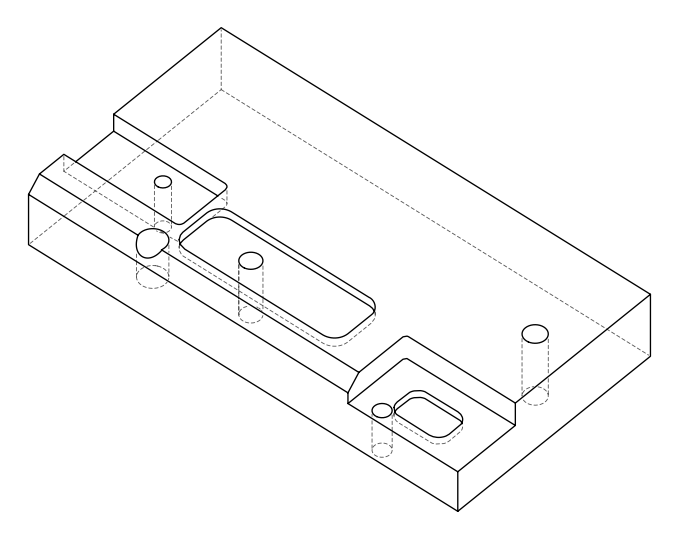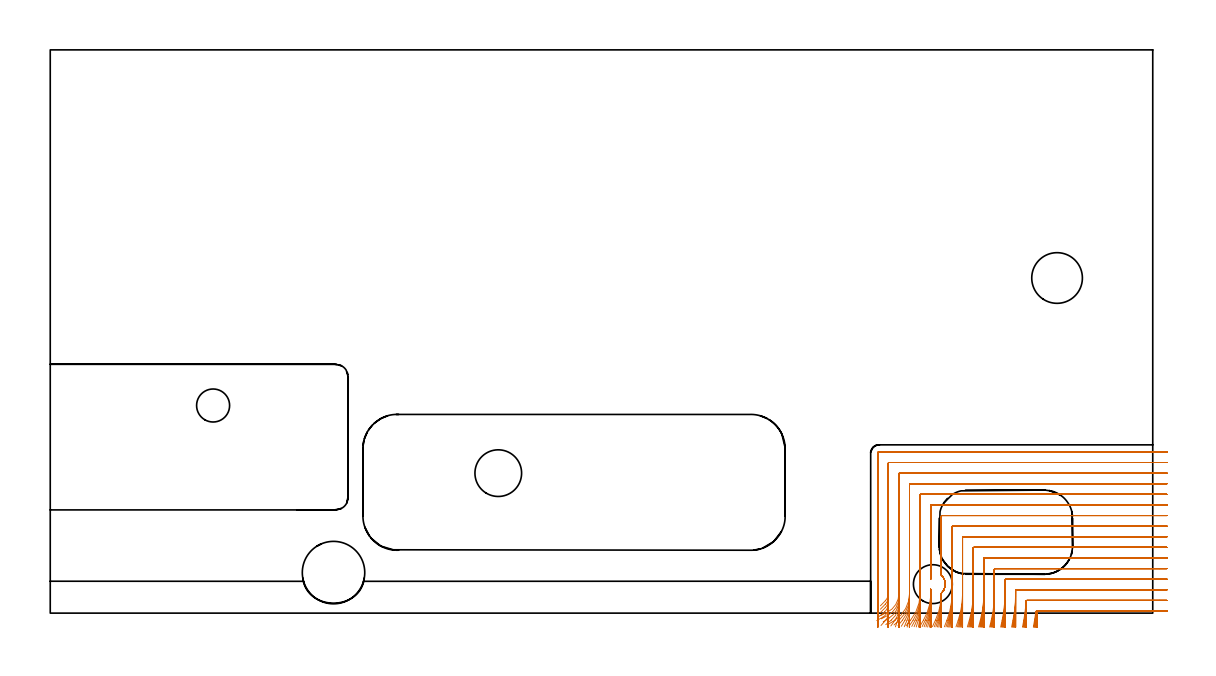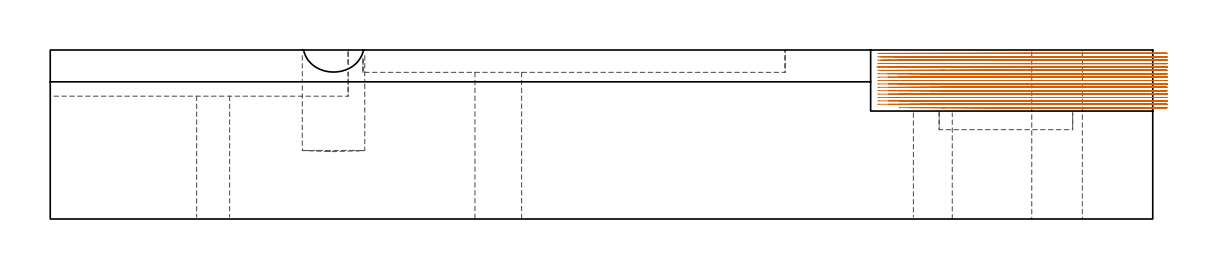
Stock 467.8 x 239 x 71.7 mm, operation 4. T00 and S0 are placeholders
(PLAN: 16 operations, 12 tool changes, 122.2 min)
(1 INDEXABLE_INSERT_DRILL_THROUGH_HOLE_FROM_SOLID | STEP1HOLE_1 | NXT0302_004 | 0.21 min | 15293 mm3)
(2 INDEXABLE_INSERT_DRILL_BLIND_HOLE_FROM_SOLID | STEP1POCKET | NXT0302_024 | 0.18 min | 23570 mm3)
(3 AREA_MILL | FG_CHAMFER_SURFACE | UGT0205_001 | 13.98 min | 31643 mm3)
(4 MILL_CORNER_NOTCH_RECTANGULAR | CORNER_NOTCH_RECTANGULAR | NXT0201_008 | Follow Part, ap 1.5, ae 75% | 82.32 min | 215127 mm3)
(5 MILL_RECTANGULAR_POCKET | POCKET_RECTANGULAR_STRAIGHT | UGT0201_105 | Follow Part, ap 5.5, ae 75% | 2.85 min | 96312 mm3)
(6 MILL_RECTANGULAR_POCKET_1 | POCKET_RECTANGULAR_STRAIGHT_1 | UGT0201_105 | Follow Part, ap 5.5, ae 75% | 0.64 min | 14991 mm3)
(7 MILL_SLOT | SLOT_PARTIAL_RECTANGULAR | NXT0201_013 | Follow Part, ap 2.5, ae 75% | 20.21 min | 152838 mm3)
(8 SPOT_DRILL | STEP1HOLE | NXT0321_9005460120000 | 0.03 min | 30 mm3)
(9 SPOT_DRILL_1 | STEP1HOLE_2 | NXT0321_9005460120000 | 0.05 min | 178 mm3)
(10 SPOT_DRILL_2 | STEP1HOLE_3 | NXT0321_9005460120000 | 0.05 min | 175 mm3)
(11 DRILL_THROUGH_HOLE_INTO_CENTER | STEP1HOLE | NXT0301_042 | 0.23 min | 2033 mm3)
(12 DRILL_TO_ENLARGE_THROUGH_HOLE | STEP1HOLE | NXT0301_104 | 0.24 min | 5965 mm3)
(13 DRILL_THROUGH_HOLE_INTO_CENTER_1 | STEP1HOLE_2 | NXT0301_065 | 0.31 min | 4809 mm3)
(14 DRILL_TO_ENLARGE_THROUGH_HOLE_1 | STEP1HOLE_2 | UGT0301_052 | 0.33 min | 21001 mm3)
(15 DRILL_THROUGH_HOLE_INTO_CENTER_2 | STEP1HOLE_3 | NXT0301_065 | 0.27 min | 4165 mm3)
(16 DRILL_TO_ENLARGE_THROUGH_HOLE_2 | STEP1HOLE_3 | UGT0301_264 | 0.29 min | 14765 mm3)
(TOOL NXT0302_004 | Index. Insert Drill 16.5mm [880-D1650L20-05] | D16.5 PA176 FL83 Z2)
(TOOL NXT0302_024 | Index. Insert Drill 26.5mm [880-D2650L32-03] | D26.5 PA176 FL80 Z2)
(TOOL UGT0205_001 | Chamfer Mill 20 x 3 x 45 deg. | D20 FL50 Z2)
(TOOL NXT0201_008 | ENDMILL 6mm [2P460-0600-NA 1630] | D6 FL26 Z6)
(TOOL UGT0201_105 | End Mill 22 mm | D22 FL25 Z2)
(TOOL NXT0201_013 | ENDMILL 10mm | D10 FL30 Z4)
(TOOL NXT0321_9005460120000 | NC Spot Drill, 142deg, 12mm, Carbide, Uncoated | D12 PA142 FL30 Z2)
(TOOL NXT0301_042 | Carbide Drill 7.1mm [860.1-0710-057A1-MM 2214] | D7.1 PA140 FL85 Z2)
(TOOL NXT0301_104 | Carbide Drill 14mm [860.1-1400-112A1-MM 2214] | D14 PA140 FL123 Z2)
(TOOL NXT0301_065 | Carbide Drill 9.4mm [860.1-0940-075A1-MM 2214] | D9.4 PA140 FL98 Z2)
(TOOL UGT0301_052 | Twist Drill 21.5 mm | D21.5 PA118 FL150 Z2)
(TOOL UGT0301_264 | Twist Drill 19.8 mm | D19.8 PA118 FL140 Z2)
(OP 4 MILL_CORNER_NOTCH_RECTANGULAR, part 1 of 2)
G17 G21 G94 G90
T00 M6
G54
G17 G0 G90 X473.8 Y0.9 S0 M3
G43 Z81.7 H1
Z70.261
G94 G1 X470.8 F250.
X418.447 F500.
G3 X418.154 Y0.639 R0.3
G2 X417.633 Y-3. R67.5
G1 X417.127 Y-5.957 F250.
G0 Z81.7
X473.8 Y5.4
Z70.261
G1 X470.8
X414.31 F500.
G3 X414.015 Y5.12 R0.3
G2 X413.063 Y-3. R63.
G1 X412.521 Y-5.951 F250.
G0 Z81.7
X473.8 Y9.9
Z70.261
G1 X470.8
X409.895 F500.
G3 X409.6 Y9.605 R0.3
G1 Y8.385
G2 X408.482 Y-3. R58.5
G1 X407.898 Y-5.943 F250.
G0 Z81.7
X473.8 Y14.4
Z70.261
G1 X470.8
X405.396 F500.
G3 X405.1 Y14.104 R0.3
G1 Y8.385
G2 X403.886 Y-3. R54.
G1 X403.254 Y-5.933 F250.
G0 Z81.7
X473.8 Y18.9
Z70.261
G1 X470.8
X400.896 F500.
G3 X400.6 Y18.604 R0.3
G1 Y8.385
G2 X399.273 Y-3. R49.5
G1 X398.583 Y-5.92 F250.
G0 Z81.7
X473.8 Y23.4
Z70.261
G1 X470.8
X396.396 F500.
G3 X396.1 Y23.104 R0.3
G1 Y8.385
G2 X394.636 Y-3. R45.
G1 X393.877 Y-5.902 F250.
G0 Z81.7
X473.8 Y27.9
Z70.261
G1 X470.8
X391.896 F500.
G3 X391.6 Y27.604 R0.3
G1 Y8.385
G2 X389.967 Y-3. R40.5
G1 X389.124 Y-5.879 F250.
G0 Z81.7
X473.8 Y32.4
Z70.261
G1 X470.8
X387.396 F500.
G3 X387.1 Y32.104 R0.3
G1 Y8.385
G2 X385.252 Y-3. R36.
G1 X384.304 Y-5.846 F250.
G0 Z81.7
X473.8 Y36.9
Z70.261
G1 X470.8
X382.896 F500.
G3 X382.6 Y36.604 R0.3
G1 Y8.385
G2 X380.471 Y-3. R31.5
G1 X379.386 Y-5.797 F250.
G0 Z81.7
X473.8 Y41.4
Z70.261
G1 X470.8
X378.397 F500.
G3 X378.1 Y41.103 R0.3
G1 Y16.097
G2 X379.483 Y13.936 R5.008
X379.129 Y9.826 R5.313
G1 X378.669 Y9.113
X378.581 Y9.
X378.167 Y8.546
X378.1 Y8.484
Y8.385
G2 X375.582 Y-3. R27.
G1 X374.317 Y-5.72 F250.
G0 Z81.7
X473.8 Y45.9
Z70.261
G1 X470.8
X373.897 F500.
G3 X373.6 Y45.603 R0.3
G1 Y17.459
Y14.459 F250.
G0 Z81.7
X373.732 Y10.135
Z70.261
G1 X373.566 Y7.14
G2 X370.507 Y-3. R22.5 F500.
G1 X368.989 Y-5.588 F250.
G0 Z81.7
X473.8 Y50.4
Z70.261
G1 X470.8
X369.397 F500.
G3 X369.1 Y50.103 R0.3
G1 Y8.385
G2 X365.042 Y-3. R18.
G1 X363.145 Y-5.324 F250.
G0 Z81.7
X473.8 Y54.9
Z70.261
G1 X470.8
X364.897 F500.
G3 X364.6 Y54.603 R0.3
G1 Y8.385
G2 X358.355 Y-3. R13.5
G1 X355.825 Y-4.612 F250.
G0 Z81.7
X473.8 Y59.4
Z70.261
G1 X470.8
X360.397 F500.
G3 X360.1 Y59.103 R0.3
G1 Y8.385
G2 X355.1 Y0.322 R9.
G1 X352.413 Y-1.011 F250.
G0 Z81.7
X473.8 Y63.9
Z70.261
G1 X470.8
X355.897 F500.
G3 X355.6 Y63.603 R0.3
G1 Y8.385
G2 X354.325 Y5.246 R4.5
G1 X352.233 Y3.096 F250.
G0 Z81.7
X473.8 Y68.4
Z70.261
G1 X470.8
X351.6 F500.
G3 X351.1 Y67.9 R0.5
G1 Y8.385
Y5.385 F250.
G0 Z81.7
X473.8 Y0.9
Z68.822
G1 X470.8
X418.597 F500.
G3 X418.304 Y0.633 R0.3
G2 X417.863 Y-3. R67.5
G1 X417.421 Y-5.967 F250.
G0 Z81.7
X473.8 Y5.4
Z68.822
G1 X470.8
X414.368 F500.
G3 X414.073 Y5.114 R0.3
G2 X413.31 Y-3. R63.
G1 X412.837 Y-5.962 F250.
G0 Z81.7
X473.8 Y9.9
Z68.822
G1 X470.8
X409.895 F500.
G3 X409.6 Y9.605 R0.3
G1 Y6.945
G2 X408.749 Y-3. R58.5
G1 X408.239 Y-5.956 F250.
G0 Z81.7
X473.8 Y14.4
Z68.822
G1 X470.8
X405.396 F500.
G3 X405.1 Y14.104 R0.3
G1 Y6.945
G2 X404.176 Y-3. R54.
G1 X403.624 Y-5.949 F250.
G0 Z81.7
X473.8 Y18.9
Z68.822
G1 X470.8
X400.896 F500.
G3 X400.6 Y18.604 R0.3
G1 Y6.945
G2 X399.591 Y-3. R49.5
G1 X398.988 Y-5.939 F250.
G0 Z81.7
X473.8 Y23.4
Z68.822
G1 X470.8
X396.396 F500.
G3 X396.1 Y23.104 R0.3
G1 Y6.945
G2 X394.987 Y-3. R45.
G1 X394.324 Y-5.926 F250.
G0 Z81.7
X473.8 Y27.9
Z68.822
G1 X470.8
X391.896 F500.
G3 X391.6 Y27.604 R0.3
G1 Y6.945
G2 X390.36 Y-3. R40.5
G1 X389.623 Y-5.908 F250.
G0 Z81.7
X473.8 Y32.4
Z68.822
G1 X470.8
X387.396 F500.
G3 X387.1 Y32.104 R0.3
G1 Y6.945
G2 X385.699 Y-3. R36.
G1 X384.87 Y-5.883 F250.
G0 Z81.7
X473.8 Y36.9
Z68.822
G1 X470.8
X382.896 F500.
G3 X382.6 Y36.604 R0.3
G1 Y6.945
G2 X380.989 Y-3. R31.5
G1 X380.042 Y-5.847 F250.
G0 Z81.7
X473.8 Y41.4
Z68.822
G1 X470.8
X378.397 F500.
G3 X378.1 Y41.103 R0.3
G1 Y16.097
G2 X379.483 Y13.936 R5.008
X379.129 Y9.826 R5.313
G1 X378.669 Y9.113
X378.581 Y9.
X378.167 Y8.546
X378.1 Y8.484
Y6.945
G2 X376.202 Y-3. R27.
G1 X375.097 Y-5.789 F250.
G0 Z81.7
X473.8 Y45.9
Z68.822
G1 X470.8
X373.897 F500.
G3 X373.6 Y45.603 R0.3
G1 Y17.459
Y14.459 F250.
G0 Z81.7
Y10.134
Z68.822
G1 Y7.134
Y6.945 F500.
G2 X371.283 Y-3. R22.5
G1 X369.957 Y-5.691 F250.
G0 Z81.7
X473.8 Y50.4
Z68.822
G1 X470.8
X369.397 F500.
G3 X369.1 Y50.103 R0.3
G1 Y6.945
G2 X366.103 Y-3. R18.
G1 X364.446 Y-5.501 F250.
G0 Z81.7
X473.8 Y54.9
Z68.822
G1 X470.8
X364.897 F500.
G3 X364.6 Y54.603 R0.3
G1 Y6.945
G2 X360.23 Y-3. R13.5
G1 X358.02 Y-5.029 F250.
G0 Z81.7
X473.8 Y59.4
Z68.822
G1 X470.8
X360.397 F500.
G3 X360.1 Y59.103 R0.3
G1 Y6.945
G2 X355.281 Y-1.025 R9.
G1 X352.624 Y-2.419 F250.
G0 Z81.7
X473.8 Y63.9
Z68.822
G1 X470.8
X355.897 F500.
G3 X355.6 Y63.603 R0.3
G1 Y6.945
G2 X354.325 Y3.806 R4.5
G1 X352.233 Y1.656 F250.
G0 Z81.7
X473.8 Y68.4
Z68.822
G1 X470.8
X351.6 F500.
G3 X351.1 Y67.9 R0.5
G1 Y6.945
Y3.945 F250.
G0 Z81.7
X473.8 Y0.9
Z67.383
G1 X470.8
X418.717 F500.
G3 X418.424 Y0.627 R0.3
G2 X418.062 Y-3. R67.5
G1 X417.684 Y-5.976 F250.
G0 Z81.7
X473.8 Y5.4
Z67.383
G1 X470.8
X414.394 F500.
G3 X414.099 Y5.107 R0.3
G2 X413.523 Y-3. R63.
G1 X413.118 Y-5.973 F250.
G0 Z81.7
X473.8 Y9.9
Z67.383
G1 X470.8
X409.895 F500.
G3 X409.6 Y9.605 R0.3
G1 Y5.504
G2 X408.979 Y-3. R58.5
G1 X408.543 Y-5.968 F250.
G0 Z81.7
X473.8 Y14.4
Z67.383
G1 X470.8
X405.396 F500.
G3 X405.1 Y14.104 R0.3
G1 Y5.504
G2 X404.426 Y-3. R54.
G1 X403.954 Y-5.963 F250.
G0 Z81.7
X473.8 Y18.9
Z67.383
G1 X470.8
X400.896 F500.
G3 X400.6 Y18.604 R0.3
G1 Y5.504
G2 X399.864 Y-3. R49.5
G1 X399.349 Y-5.955 F250.
G0 Z81.7
X473.8 Y23.4
Z67.383
G1 X470.8
X396.396 F500.
G3 X396.1 Y23.104 R0.3
G1 Y5.504
G2 X395.289 Y-3. R45.
G1 X394.722 Y-5.946 F250.
G0 Z81.7
X473.8 Y27.9
Z67.383
G1 X470.8
X391.896 F500.
G3 X391.6 Y27.604 R0.3
G1 Y5.504
G2 X390.697 Y-3. R40.5
G1 X390.067 Y-5.933 F250.
G0 Z81.7
X473.8 Y32.4
Z67.383
G1 X470.8
X387.396 F500.
G3 X387.1 Y32.104 R0.3
G1 Y5.504
G2 X386.081 Y-3. R36.
G1 X385.373 Y-5.915 F250.
G0 Z81.7
X473.8 Y36.9
Z67.383
G1 X470.8
X382.896 F500.
G3 X382.6 Y36.604 R0.3
G1 Y5.504
G2 X381.43 Y-3. R31.5
G1 X380.621 Y-5.889 F250.
G0 Z81.7
X473.8 Y41.4
Z67.383
G1 X470.8
X378.397 F500.
G3 X378.1 Y41.103 R0.3
G1 Y16.097
G2 X379.483 Y13.936 R5.008
X379.129 Y9.826 R5.313
G1 X378.669 Y9.113
X378.581 Y9.
X378.167 Y8.546
X378.1 Y8.484
Y5.504
G2 X376.726 Y-3. R27.
G1 X375.781 Y-5.847 F250.
G0 Z81.7
X473.8 Y45.9
Z67.383
G1 X470.8
X373.897 F500.
G3 X373.6 Y45.603 R0.3
G1 Y17.459
Y14.459 F250.
G0 Z81.7
Y10.134
Z67.383
G1 Y7.134
Y5.504 F500.
G2 X371.931 Y-3. R22.5
G1 X370.797 Y-5.777 F250.
G0 Z81.7
X473.8 Y50.4
Z67.383
G1 X470.8
X369.397 F500.
G3 X369.1 Y50.103 R0.3
G1 Y5.504
G2 X366.965 Y-3. R18.
G1 X365.547 Y-5.644 F250.
G0 Z81.7
X473.8 Y54.9
Z67.383
G1 X470.8
X364.897 F500.
G3 X364.6 Y54.603 R0.3
G1 Y5.504
G2 X361.585 Y-3. R13.5
G1 X359.695 Y-5.33 F250.
G0 Z81.7
X473.8 Y59.4
Z67.383
G1 X470.8
X360.397 F500.
G3 X360.1 Y59.103 R0.3
G1 Y5.504
G2 X355.933 Y-2.088 R9.
G1 X353.403 Y-3.699 F250.
G0 Z81.7
X473.8 Y63.9
Z67.383
G1 X470.8
X355.897 F500.
G3 X355.6 Y63.603 R0.3
G1 Y5.504
G2 X354.323 Y2.363 R4.5
G1 X352.229 Y0.215 F250.
G0 Z81.7
X473.8 Y68.4
Z67.383
G1 X470.8
X351.6 F500.
G3 X351.1 Y67.9 R0.5
G1 Y5.504
Y2.504 F250.
G0 Z81.7
X473.8 Y0.9
Z65.944
G1 X470.8
X418.811 F500.
G3 X418.517 Y0.62 R0.3
G2 X418.239 Y-3. R67.5
G1 X417.93 Y-5.984 F250.
G0 Z81.7
X473.8 Y5.4
Z65.944
G1 X470.8
X414.395 F500.
G3 X414.1 Y5.105 R0.3
G1 Y3.967
G2 X413.714 Y-3. R63.
G1 X413.382 Y-5.982 F250.
G0 Z81.7
X473.8 Y9.9
Z65.944
G1 X470.8
X409.895 F500.
G3 X409.6 Y9.605 R0.3
G1 Y3.967
G2 X409.184 Y-3. R58.5
G1 X408.826 Y-5.979 F250.
G0 Z81.7
X473.8 Y14.4
Z65.944
G1 X470.8
X405.396 F500.
G3 X405.1 Y14.104 R0.3
G1 Y3.967
G2 X404.649 Y-3. R54.
G1 X404.262 Y-5.975 F250.
G0 Z81.7
X473.8 Y18.9
Z65.944
G1 X470.8
X400.896 F500.
G3 X400.6 Y18.604 R0.3
G1 Y3.967
G2 X400.107 Y-3. R49.5
G1 X399.685 Y-5.97 F250.
G0 Z81.7
X473.8 Y23.4
Z65.944
G1 X470.8
X396.396 F500.
G3 X396.1 Y23.104 R0.3
G1 Y3.967
G2 X395.557 Y-3. R45.
G1 X395.093 Y-5.964 F250.
G0 Z81.7
X473.8 Y27.9
Z65.944
G1 X470.8
X391.896 F500.
G3 X391.6 Y27.604 R0.3
G1 Y3.967
G2 X390.996 Y-3. R40.5
G1 X390.48 Y-5.955 F250.
G0 Z81.7
X473.8 Y32.4
Z65.944
G1 X470.8
X387.396 F500.
G3 X387.1 Y32.104 R0.3
G1 Y3.967
G2 X386.419 Y-3. R36.
G1 X385.839 Y-5.943 F250.
G0 Z81.7
X473.8 Y36.9
Z65.944
G1 X470.8
X382.896 F500.
G3 X382.6 Y36.604 R0.3
G1 Y3.967
G2 X381.82 Y-3. R31.5
G1 X381.156 Y-5.926 F250.
G0 Z81.7
X473.8 Y41.4
Z65.944
G1 X470.8
X378.397 F500.
G3 X378.1 Y41.103 R0.3
G1 Y16.097
G2 X379.483 Y13.936 R5.008
X379.129 Y9.826 R5.313
G1 X378.669 Y9.113
X378.581 Y9.
X378.167 Y8.546
X378.1 Y8.484
Y3.967
G2 X377.186 Y-3. R27.
G1 X376.411 Y-5.898 F250.
G0 Z81.7
X473.8 Y45.9
Z65.944
G1 X470.8
X373.897 F500.
G3 X373.6 Y45.603 R0.3
G1 Y17.459
Y14.459 F250.
G0 Z81.7
Y10.134
Z65.944
G1 Y7.134
Y3.967 F500.
G2 X372.494 Y-3. R22.5
G1 X371.565 Y-5.853 F250.
G0 Z81.7
X473.8 Y50.4
Z65.944
G1 X470.8
X369.397 F500.
G3 X369.1 Y50.103 R0.3
G1 Y3.967
G2 X367.697 Y-3. R18.
G1 X366.536 Y-5.766 F250.
G0 Z81.7
X473.8 Y54.9
Z65.944
G1 X470.8
X364.897 F500.
G3 X364.6 Y54.603 R0.3
G1 Y3.967
G2 X362.663 Y-3. R13.5
G1 X361.115 Y-5.57 F250.
G0 Z81.7
X473.8 Y59.4
Z65.944
G1 X470.8
X360.397 F500.
G3 X360.1 Y59.103 R0.3
G1 Y3.967
G2 X356.832 Y-2.971 R9.
G1 X354.519 Y-4.882 F250.
G0 Z81.7
X473.8 Y63.9
Z65.944
G1 X470.8
X355.897 F500.
G3 X355.6 Y63.603 R0.3
G1 Y3.967
G2 X353.99 Y0.518 R4.5
G1 X351.691 Y-1.409 F250.
G0 Z81.7
X473.8 Y68.4
Z65.944
G1 X470.8
X351.6 F500.
G3 X351.1 Y67.9 R0.5
G1 Y3.967
Y0.967 F250.
G0 Z81.7
X473.8 Y0.9
Z64.506
G1 X470.8
X418.875 F500.
G3 X418.58 Y0.612 R0.3
G2 X418.396 Y-3. R67.5
G1 X418.163 Y-5.991 F250.
G0 Z81.7
X473.8 Y5.4
Z64.506
G1 X470.8
X414.395 F500.
G3 X414.1 Y5.105 R0.3
G1 Y2.24
G2 X413.882 Y-3. R63.
G1 X413.632 Y-5.99 F250.
G0 Z81.7
X473.8 Y9.9
Z64.506
G1 X470.8
X409.895 F500.
G3 X409.6 Y9.605 R0.3
G1 Y2.24
G2 X409.365 Y-3. R58.5
G1 X409.096 Y-5.988 F250.
G0 Z81.7
X473.8 Y14.4
Z64.506
G1 X470.8
X405.396 F500.
G3 X405.1 Y14.104 R0.3
G1 Y2.24
G2 X404.845 Y-3. R54.
G1 X404.554 Y-5.986 F250.
G0 Z81.7
X473.8 Y18.9
Z64.506
G1 X470.8
X400.896 F500.
G3 X400.6 Y18.604 R0.3
G1 Y2.24
G2 X400.322 Y-3. R49.5
G1 X400.004 Y-5.983 F250.
G0 Z81.7
X473.8 Y23.4
Z64.506
G1 X470.8
X396.396 F500.
G3 X396.1 Y23.104 R0.3
G1 Y2.24
G2 X395.794 Y-3. R45.
G1 X395.445 Y-5.98 F250.
G0 Z81.7
X473.8 Y27.9
Z64.506
G1 X470.8
X391.896 F500.
G3 X391.6 Y27.604 R0.3
G1 Y2.24
G2 X391.26 Y-3. R40.5
G1 X390.872 Y-5.975 F250.
G0 Z81.7
X473.8 Y32.4
Z64.506
G1 X470.8
X387.396 F500.
G3 X387.1 Y32.104 R0.3
G1 Y2.24
G2 X386.717 Y-3. R36.
G1 X386.28 Y-5.968 F250.
G0 Z81.7
X473.8 Y36.9
Z64.506
G1 X470.8
X382.896 F500.
G3 X382.6 Y36.604 R0.3
G1 Y2.24
G2 X382.161 Y-3. R31.5
G1 X381.662 Y-5.958 F250.
G0 Z81.7
X473.8 Y41.4
Z64.506
G1 X470.8
X378.397 F500.
G3 X378.1 Y41.103 R0.3
G1 Y16.097
G2 X379.483 Y13.936 R5.008
X379.129 Y9.826 R5.313
G1 X378.669 Y9.113
X378.581 Y9.
X378.167 Y8.546
X378.1 Y8.484
Y2.24
G2 X377.587 Y-3. R27.
G1 X377.005 Y-5.943 F250.
G0 Z81.7
X473.8 Y45.9
Z64.506
G1 X470.8
X373.897 F500.
G3 X373.6 Y45.603 R0.3
G1 Y17.459
Y14.459 F250.
G0 Z81.7
Y10.134
Z64.506
G1 Y7.134
Y2.24 F500.
G2 X372.981 Y-3. R22.5
G1 X372.283 Y-5.918 F250.
G0 Z81.7
X473.8 Y50.4
Z64.506
G1 X470.8
X369.397 F500.
G3 X369.1 Y50.103 R0.3
G1 Y2.24
G2 X368.321 Y-3. R18.
G1 X367.447 Y-5.87 F250.
G0 Z81.7
X473.8 Y54.9
Z64.506
G1 X470.8
X364.897 F500.
G3 X364.6 Y54.603 R0.3
G1 Y2.24
G2 X363.542 Y-3. R13.5
G1 X362.377 Y-5.765 F250.
G0 Z81.7
X473.8 Y59.4
Z64.506
G1 X470.8
X360.397 F500.
G3 X360.1 Y59.103 R0.3
G1 Y2.24
G2 X358.418 Y-3. R9.
G1 X356.671 Y-5.439 F250.
G0 Z81.7
X473.8 Y63.9
Z64.506
G1 X470.8
X355.897 F500.
G3 X355.6 Y63.603 R0.3
G1 Y2.24
G2 X353.304 Y-1.684 R4.5
G1 X350.689 Y-3.153 F250.
G0 Z81.7
X473.8 Y68.4
Z64.506
G1 X470.8
X351.6 F500.
G3 X351.1 Y67.9 R0.5
G1 Y2.24
Y-0.76 F250.
G0 Z81.7
X473.8 Y0.9
Z63.067
G1 X470.8
X418.895 F500.
G3 X418.6 Y0.605 R0.3
G1 Y-0.023
G2 X418.534 Y-3. R67.5
G1 X418.402 Y-5.997 F250.
G0 Z81.7
X473.8 Y5.4
Z63.067
G1 X470.8
X414.395 F500.
G3 X414.1 Y5.105 R0.3
G1 Y-0.023
G2 X414.03 Y-3. R63.
G1 X413.888 Y-5.997 F250.
G0 Z81.7
X473.8 Y9.9
Z63.067
G1 X470.8
X409.895 F500.
G3 X409.6 Y9.605 R0.3
G1 Y-0.023
G2 X409.524 Y-3. R58.5
G1 X409.371 Y-5.996 F250.
G0 Z81.7
X473.8 Y14.4
Z63.067
G1 X470.8
X405.396 F500.
G3 X405.1 Y14.104 R0.3
G1 Y-0.023
G2 X405.018 Y-3. R54.
G1 X404.852 Y-5.995 F250.
G0 Z81.7
X473.8 Y18.9
Z63.067
G1 X470.8
X400.896 F500.
G3 X400.6 Y18.604 R0.3
G1 Y-0.023
G2 X400.51 Y-3. R49.5
G1 X400.33 Y-5.995 F250.
G0 Z81.7
X473.8 Y23.4
Z63.067
G1 X470.8
X396.396 F500.
G3 X396.1 Y23.104 R0.3
G1 Y-0.023
G2 X396.001 Y-3. R45.
G1 X395.803 Y-5.993 F250.
G0 Z81.7
X473.8 Y27.9
Z63.067
G1 X470.8
X391.896 F500.
G3 X391.6 Y27.604 R0.3
G1 Y-0.023
G2 X391.49 Y-3. R40.5
G1 X391.27 Y-5.992 F250.
G0 Z81.7
X473.8 Y32.4
Z63.067
G1 X470.8
X387.396 F500.
G3 X387.1 Y32.104 R0.3
G1 Y-0.023
G2 X386.977 Y-3. R36.
G1 X386.729 Y-5.99 F250.
G0 Z81.7
X473.8 Y36.9
Z63.067
G1 X470.8
X382.896 F500.
G3 X382.6 Y36.604 R0.3
G1 Y-0.023
G2 X382.459 Y-3. R31.5
G1 X382.175 Y-5.987 F250.
G0 Z81.7
X473.8 Y41.4
Z63.067
G1 X470.8
X378.397 F500.
G3 X378.1 Y41.103 R0.3
G1 Y16.097
G2 X379.483 Y13.936 R5.008
X379.129 Y9.826 R5.313
G1 X378.669 Y9.113
X378.581 Y9.
X378.167 Y8.546
X378.1 Y8.484
Y-0.023
G2 X377.935 Y-3. R27.
G1 X377.604 Y-5.982 F250.
G0 Z81.7
X473.8 Y45.9
Z63.067
G1 X470.8
X373.897 F500.
G3 X373.6 Y45.603 R0.3
G1 Y17.459
Y14.459 F250.
G0 Z81.7
Y10.134
Z63.067
G1 Y7.134
Y-0.023 F500.
G2 X373.402 Y-3. R22.5
G1 X373.005 Y-5.974 F250.
G0 Z81.7
X473.8 Y50.4
Z63.067
G1 X470.8
X369.397 F500.
G3 X369.1 Y50.103 R0.3
G1 Y-0.023
G2 X368.852 Y-3. R18.
G1 X368.356 Y-5.959 F250.
G0 Z81.7
X473.8 Y54.9
Z63.067
G1 X470.8
X364.897 F500.
G3 X364.6 Y54.603 R0.3
G1 Y-0.023
G2 X364.268 Y-3. R13.5
G1 X363.606 Y-5.926 F250.
G0 Z81.7
X473.8 Y59.4
Z63.067
G1 X470.8
X360.397 F500.
G3 X360.1 Y59.103 R0.3
G1 Y-0.023
G2 X359.593 Y-3. R9.
G1 X358.601 Y-5.831 F250.
G0 Z81.7
X473.8 Y63.9
Z63.067
G1 X470.8
X355.897 F500.
G3 X355.6 Y63.603 R0.3
G1 Y-0.023
G2 X354.474 Y-3. R4.5
G1 X352.489 Y-5.249 F250.
G0 Z81.7
X473.8 Y68.4
Z63.067
G1 X470.8
X351.6 F500.
G3 X351.1 Y67.9 R0.5
G1 Y-0.023
Y-3.023 F250.
G0 Z81.7
X473.8 Y0.9
Z61.628
G1 X470.8
X418.895 F500.
G3 X418.6 Y0.605 R0.3
G1 Y-2.445
G2 X418.598 Y-3. R67.5
G1 X418.573 Y-6. F250.
G0 Z81.7
X473.8 Y5.4
Z61.628
G1 X470.8
X414.395 F500.
G3 X414.1 Y5.105 R0.3
G1 Y-2.445
G2 X414.098 Y-3. R63.
G1 X414.071 Y-6. F250.
G0 Z81.7
X473.8 Y9.9
Z61.628
G1 X470.8
X409.895 F500.
G3 X409.6 Y9.605 R0.3
G1 Y-2.445
G2 X409.597 Y-3. R58.5
G1 X409.569 Y-6. F250.
G0 Z81.7
X473.8 Y14.4
Z61.628
G1 X470.8
X405.396 F500.
G3 X405.1 Y14.104 R0.3
G1 Y-2.445
G2 X405.097 Y-3. R54.
G1 X405.066 Y-6. F250.
G0 Z81.7
X473.8 Y18.9
Z61.628
G1 X470.8
X400.896 F500.
G3 X400.6 Y18.604 R0.3
G1 Y-2.445
G2 X400.597 Y-3. R49.5
G1 X400.563 Y-6. F250.
G0 Z81.7
X473.8 Y23.4
Z61.628
G1 X470.8
X396.396 F500.
G3 X396.1 Y23.104 R0.3
G1 Y-2.445
G2 X396.097 Y-3. R45.
G1 X396.06 Y-6. F250.
G0 Z81.7
X473.8 Y27.9
Z61.628
G1 X470.8
X391.896 F500.
G3 X391.6 Y27.604 R0.3
G1 Y-2.445
G2 X391.596 Y-3. R40.5
G1 X391.555 Y-6. F250.
G0 Z81.7
X473.8 Y32.4
Z61.628
G1 X470.8
X387.396 F500.
G3 X387.1 Y32.104 R0.3
G1 Y-2.445
G2 X387.096 Y-3. R36.
G1 X387.049 Y-6. F250.
G0 Z81.7
X473.8 Y36.9
Z61.628
G1 X470.8
X382.896 F500.
G3 X382.6 Y36.604 R0.3
G1 Y-2.445
G2 X382.595 Y-3. R31.5
G1 X382.542 Y-6. F250.
G0 Z81.7
X473.8 Y41.4
Z61.628
G1 X470.8
X378.397 F500.
G3 X378.1 Y41.103 R0.3
G1 Y16.097
G2 X379.483 Y13.936 R5.008
X379.129 Y9.826 R5.313
G1 X378.669 Y9.113
X378.581 Y9.
X378.167 Y8.546
X378.1 Y8.484
Y-2.445
G2 X378.094 Y-3. R27.
G1 X378.033 Y-5.999 F250.
G0 Z81.7
X473.8 Y45.9
Z61.628
G1 X470.8
X373.897 F500.
G3 X373.6 Y45.603 R0.3
G1 Y17.459
Y14.459 F250.
G0 Z81.7
Y10.134
Z61.628
G1 Y7.134
Y-2.445 F500.
G2 X373.593 Y-3. R22.5
G1 X373.519 Y-5.999 F250.
G0 Z81.7
X473.8 Y50.4
Z61.628
G1 X470.8
X369.397 F500.
G3 X369.1 Y50.103 R0.3
G1 Y-2.445
G2 X369.091 Y-3. R18.
G1 X368.999 Y-5.999 F250.
G0 Z81.7
X473.8 Y54.9
Z61.628
G1 X470.8
X364.897 F500.
G3 X364.6 Y54.603 R0.3
G1 Y-2.445
G2 X364.589 Y-3. R13.5
G1 X364.465 Y-5.997 F250.
G0 Z81.7
X473.8 Y59.4
Z61.628
G1 X470.8
X360.397 F500.
G3 X360.1 Y59.103 R0.3
G1 Y-2.445
G2 X360.083 Y-3. R9.
G1 X359.898 Y-5.994 F250.
G0 Z81.7
X473.8 Y63.9
Z61.628
G1 X470.8
X355.897 F500.
G3 X355.6 Y63.603 R0.3
G1 Y-2.445
G2 X355.566 Y-3. R4.5
G1 X355.195 Y-5.977 F250.
G0 Z81.7
X473.8 Y68.4
Z61.628
G1 X470.8
X351.6 F500.
G3 X351.1 Y67.9 R0.5
G1 Y-2.445
Y-5.445 F250.
G0 Z81.7
X473.8 Y0.9
Z60.189
G1 X470.8
X418.895 F500.
G3 X418.6 Y0.605 R0.3
G1 Y-3.
Y-6. F250.
G0 Z81.7
X473.8 Y5.4
Z60.189
G1 X470.8
X414.395 F500.
G3 X414.1 Y5.105 R0.3
G1 Y0.605
Y-3.
Y-6. F250.
G0 Z81.7
X473.8 Y9.9
Z60.189
G1 X470.8
X409.895 F500.
G3 X409.6 Y9.605 R0.3
G1 Y5.105
Y-3.
X409.599 Y-6. F250.
G0 Z81.7
X473.8 Y14.4
Z60.189
G1 X470.8
X405.396 F500.
G3 X405.1 Y14.104 R0.3
G1 Y9.605
Y-3.
X405.099 Y-6. F250.
G0 Z81.7
X473.8 Y18.9
Z60.189
G1 X470.8
X400.896 F500.
G3 X400.6 Y18.604 R0.3
G1 Y14.104
Y-3.
X400.599 Y-6. F250.
G0 Z81.7
X473.8 Y23.4
Z60.189
G1 X470.8
X396.396 F500.
G3 X396.1 Y23.104 R0.3
G1 Y18.604
Y-3.
X396.099 Y-6. F250.
G0 Z81.7
X473.8 Y27.9
Z60.189
G1 X470.8
X391.896 F500.
G3 X391.6 Y27.604 R0.3
G1 Y23.104
Y-3.
X391.599 Y-6. F250.
G0 Z81.7
X473.8 Y32.4
Z60.189
G1 X470.8
X387.396 F500.
G3 X387.1 Y32.104 R0.3
G1 Y27.604
Y-3.
X387.099 Y-6. F250.
G0 Z81.7
X473.8 Y36.9
Z60.189
G1 X470.8
X382.896 F500.
G3 X382.6 Y36.604 R0.3
G1 Y32.104
Y-3.
X382.599 Y-6. F250.
G0 Z81.7
X473.8 Y41.4
Z60.189
G1 X470.8
X378.397 F500.
G3 X378.1 Y41.103 R0.3
G1 Y16.097
G2 X379.483 Y13.936 R5.009
X379.425 Y10.496 R5.313
X379.128 Y9.825 R5.311
G1 X378.669 Y9.113
X378.581 Y9.
X378.167 Y8.546
X378.1 Y8.484
Y-3.
X378.099 Y-6. F250.
G0 Z81.7
X473.8 Y45.9
Z60.189
G1 X470.8
X373.897 F500.
G3 X373.6 Y45.603 R0.3
G1 Y17.459
Y14.459 F250.
G0 Z81.7
Y10.134
Z60.189
G1 Y7.134
Y-3. F500.
X373.599 Y-6. F250.
G0 Z81.7
X473.8 Y50.4
Z60.189
G1 X470.8
X369.397 F500.
G3 X369.1 Y50.103 R0.3
G1 Y45.603
Y-3.
X369.098 Y-6. F250.
G0 Z81.7
X473.8 Y54.9
Z60.189
G1 X470.8
X364.897 F500.
G3 X364.6 Y54.603 R0.3
G1 Y50.103
Y-3.
X364.598 Y-6. F250.
G0 Z81.7
X473.8 Y59.4
Z60.189
G1 X470.8
X360.397 F500.
G3 X360.1 Y59.103 R0.3
G1 Y54.603
Y-3.
X360.097 Y-6. F250.
G0 Z81.7
X473.8 Y63.9
Z60.189
G1 X470.8
X355.897 F500.
G3 X355.6 Y63.603 R0.3
G1 Y59.103
Y-3.
X355.593 Y-6. F250.
G0 Z81.7
X473.8 Y68.4
Z60.189
G1 X470.8
X351.6 F500.
G3 X351.1 Y67.9 R0.5
G1 Y-2.99
Y-5.99 F250.
G0 Z81.7
X473.8 Y0.9
Z58.75
G1 X470.8
X418.895 F500.
G3 X418.6 Y0.605 R0.3
G1 Y-3.
Y-6. F250.
G0 Z81.7
X473.8 Y5.4
Z58.75
G1 X470.8
X414.395 F500.
G3 X414.1 Y5.105 R0.3
G1 Y-3.
Y-6. F250.
G0 Z81.7
X473.8 Y9.9
Z58.75
G1 X470.8
X409.895 F500.
G3 X409.6 Y9.605 R0.3
G1 Y-3.
Y-6. F250.
G0 Z81.7
X473.8 Y14.4
Z58.75
G1 X470.8
X405.396 F500.
G3 X405.1 Y14.104 R0.3
G1 Y-3.
Y-6. F250.
G0 Z81.7
X473.8 Y18.9
Z58.75
G1 X470.8
X400.896 F500.
G3 X400.6 Y18.604 R0.3
G1 Y-3.
Y-6. F250.
G0 Z81.7
X473.8 Y23.4
Z58.75
G1 X470.8
X396.396 F500.
G3 X396.1 Y23.104 R0.3
G1 Y-3.
Y-6. F250.
G0 Z81.7
X473.8 Y27.9
Z58.75
G1 X470.8
X391.896 F500.
G3 X391.6 Y27.604 R0.3
G1 Y-3.
Y-6. F250.
G0 Z81.7
X473.8 Y32.4
Z58.75
G1 X470.8
X387.396 F500.
G3 X387.1 Y32.104 R0.3
G1 Y-3.
Y-6. F250.
G0 Z81.7
X473.8 Y36.9
Z58.75
G1 X470.8
X382.896 F500.
G3 X382.6 Y36.604 R0.3
G1 Y-3.
Y-6. F250.
G0 Z81.7
X473.8 Y41.4
Z58.75
G1 X470.8
X378.397 F500.
G3 X378.1 Y41.103 R0.3
G1 Y16.097
G2 X379.483 Y13.936 R5.009
X379.425 Y10.496 R5.313
X379.128 Y9.825 R5.311
G1 X378.669 Y9.113
X378.581 Y9.
X378.167 Y8.546
X378.1 Y8.484
Y-3.
Y-6. F250.
G0 Z81.7
X473.8 Y45.9
Z58.75
G1 X470.8
X373.897 F500.
G3 X373.6 Y45.603 R0.3
G1 Y17.459
Y14.459 F250.
G0 Z81.7
Y10.134
Z58.75
G1 Y7.134
Y-3. F500.
Y-6. F250.
G0 Z81.7
X473.8 Y50.4
Z58.75
G1 X470.8
X369.397 F500.
G3 X369.1 Y50.103 R0.3
G1 Y-3.
Y-6. F250.
G0 Z81.7
X473.8 Y54.9
Z58.75
G1 X470.8
X364.897 F500.
G3 X364.6 Y54.603 R0.3
G1 Y-3.
Y-6. F250.
G0 Z81.7
X473.8 Y59.4
Z58.75
G1 X470.8
X360.397 F500.
G3 X360.1 Y59.103 R0.3
G1 Y-3.
Y-6. F250.
G0 Z81.7
X473.8 Y63.9
Z58.75
G1 X470.8
X355.897 F500.
G3 X355.6 Y63.603 R0.3
G1 Y-3.
Y-6. F250.
G0 Z81.7
X473.8 Y68.4
Z58.75
G1 X470.8
X351.6 F500.
G3 X351.1 Y67.9 R0.5
G1 Y-3.
Y-6. F250.
G0 Z81.7
X473.8 Y0.9
Z57.311
G1 X470.8
X418.895 F500.
G3 X418.6 Y0.605 R0.3
G1 Y-3.
Y-6. F250.
G0 Z81.7
X473.8 Y5.4
Z57.311
G1 X470.8
X414.395 F500.
G3 X414.1 Y5.105 R0.3
G1 Y-3.
Y-6. F250.
G0 Z81.7
X473.8 Y9.9
Z57.311
G1 X470.8
X409.895 F500.
G3 X409.6 Y9.605 R0.3
G1 Y-3.
Y-6. F250.
G0 Z81.7
X473.8 Y14.4
Z57.311
G1 X470.8
X405.396 F500.
G3 X405.1 Y14.104 R0.3
G1 Y-3.
Y-6. F250.
G0 Z81.7
X473.8 Y18.9
Z57.311
G1 X470.8
X400.896 F500.
G3 X400.6 Y18.604 R0.3
G1 Y-3.
Y-6. F250.
G0 Z81.7
X473.8 Y23.4
Z57.311
G1 X470.8
X396.396 F500.
G3 X396.1 Y23.104 R0.3
G1 Y-3.
Y-6. F250.
G0 Z81.7
X473.8 Y27.9
Z57.311
G1 X470.8
X391.896 F500.
G3 X391.6 Y27.604 R0.3
G1 Y-3.
Y-6. F250.
G0 Z81.7
X473.8 Y32.4
Z57.311
G1 X470.8
X387.396 F500.
G3 X387.1 Y32.104 R0.3
G1 Y-3.
Y-6. F250.
G0 Z81.7
X473.8 Y36.9
Z57.311
G1 X470.8
X382.896 F500.
G3 X382.6 Y36.604 R0.3
G1 Y-3.
Y-6. F250.
G0 Z81.7
X473.8 Y41.4
Z57.311
G1 X470.8
X378.397 F500.
G3 X378.1 Y41.103 R0.3
G1 Y16.097
G2 X379.483 Y13.936 R5.008
X379.129 Y9.826 R5.313
G1 X378.669 Y9.113
X378.581 Y9.
X378.167 Y8.546
X378.1 Y8.484
Y-3.
Y-6. F250.
G0 Z81.7
X473.8 Y45.9
Z57.311
G1 X470.8
X373.897 F500.
G3 X373.6 Y45.603 R0.3
G1 Y17.459
Y14.459 F250.
G0 Z81.7
Y10.134
Z57.311
G1 Y7.134
Y-3. F500.
Y-6. F250.
G0 Z81.7
X473.8 Y50.4
Z57.311
G1 X470.8
X369.397 F500.
G3 X369.1 Y50.103 R0.3
G1 Y-3.
Y-6. F250.
G0 Z81.7
X473.8 Y54.9
Z57.311
G1 X470.8
X364.897 F500.
G3 X364.6 Y54.603 R0.3
G1 Y-3.
Y-6. F250.
G0 Z81.7
X473.8 Y59.4
Z57.311
G1 X470.8
X360.397 F500.
G3 X360.1 Y59.103 R0.3
G1 Y-3.
Y-6. F250.
G0 Z81.7
X473.8 Y63.9
Z57.311
G1 X470.8
X355.897 F500.
G3 X355.6 Y63.603 R0.3
G1 Y-3.
Y-6. F250.
G0 Z81.7
X473.8 Y68.4
Z57.311
G1 X470.8
X351.6 F500.
G3 X351.1 Y67.9 R0.5
G1 Y-3.
Y-6. F250.
G0 Z81.7
X473.8 Y0.9
Z55.872
G1 X470.8
X418.895 F500.
G3 X418.6 Y0.605 R0.3
G1 Y-3.
Y-6. F250.
G0 Z81.7
X473.8 Y5.4
Z55.872
G1 X470.8
X414.395 F500.
G3 X414.1 Y5.105 R0.3
G1 Y-3.
Y-6. F250.
G0 Z81.7
X473.8 Y9.9
Z55.872
G1 X470.8
X409.895 F500.
G3 X409.6 Y9.605 R0.3
G1 Y-3.
Y-6. F250.
G0 Z81.7
X473.8 Y14.4
Z55.872
G1 X470.8
X405.396 F500.
G3 X405.1 Y14.104 R0.3
G1 Y-3.
Y-6. F250.
G0 Z81.7
X473.8 Y18.9
Z55.872
G1 X470.8
X400.896 F500.
G3 X400.6 Y18.604 R0.3
G1 Y-3.
Y-6. F250.
G0 Z81.7
X473.8 Y23.4
Z55.872
G1 X470.8
X396.396 F500.
G3 X396.1 Y23.104 R0.3
G1 Y-3.
Y-6. F250.
G0 Z81.7
X473.8 Y27.9
Z55.872
G1 X470.8
X391.896 F500.
G3 X391.6 Y27.604 R0.3
G1 Y-3.
Y-6. F250.
G0 Z81.7
X473.8 Y32.4
Z55.872
G1 X470.8
X387.396 F500.
G3 X387.1 Y32.104 R0.3
G1 Y-3.
Y-6. F250.
G0 Z81.7
X473.8 Y36.9
Z55.872
G1 X470.8
X382.896 F500.
G3 X382.6 Y36.604 R0.3
G1 Y-3.
Y-6. F250.
G0 Z81.7
X473.8 Y41.4
Z55.872
G1 X470.8
X378.397 F500.
G3 X378.1 Y41.103 R0.3
G1 Y16.097
G2 X379.483 Y13.936 R5.008
X379.129 Y9.826 R5.313
G1 X378.669 Y9.113
X378.581 Y9.
X378.167 Y8.546
X378.1 Y8.484
Y-3.
Y-6. F250.
G0 Z81.7
X473.8 Y45.9
Z55.872
G1 X470.8
X373.897 F500.
G3 X373.6 Y45.603 R0.3
G1 Y17.459
Y14.459 F250.
G0 Z81.7
Y10.134
Z55.872
G1 Y7.134
Y-3. F500.
Y-6. F250.
G0 Z81.7
X473.8 Y50.4
Z55.872
G1 X470.8
X369.397 F500.
G3 X369.1 Y50.103 R0.3
G1 Y-3.
Y-6. F250.
G0 Z81.7
X473.8 Y54.9
Z55.872
G1 X470.8
X364.897 F500.
G3 X364.6 Y54.603 R0.3
G1 Y-3.
Y-6. F250.
G0 Z81.7
X473.8 Y59.4
Z55.872
G1 X470.8
X360.397 F500.
G3 X360.1 Y59.103 R0.3
G1 Y-3.
Y-6. F250.
G0 Z81.7
X473.8 Y63.9
Z55.872
G1 X470.8
X355.897 F500.
G3 X355.6 Y63.603 R0.3
G1 Y-3.
Y-6. F250.
G0 Z81.7
X473.8 Y68.4
Z55.872
G1 X470.8
X351.6 F500.
G3 X351.1 Y67.9 R0.5
G1 Y-3.
Y-6. F250.
G0 Z81.7
X473.8 Y0.9
Z54.433
G1 X470.8
X418.895 F500.
G3 X418.6 Y0.605 R0.3
G1 Y-3.
Y-6. F250.
G0 Z81.7
X473.8 Y5.4
Z54.433
G1 X470.8
X414.395 F500.
G3 X414.1 Y5.105 R0.3
G1 Y-3.
Y-6. F250.
G0 Z81.7
X473.8 Y9.9
Z54.433
G1 X470.8
X409.895 F500.
G3 X409.6 Y9.605 R0.3
G1 Y-3.
Y-6. F250.
G0 Z81.7
X473.8 Y14.4
Z54.433
G1 X470.8
X405.396 F500.
G3 X405.1 Y14.104 R0.3
G1 Y-3.
Y-6. F250.
G0 Z81.7
X473.8 Y18.9
Z54.433
G1 X470.8
X400.896 F500.
G3 X400.6 Y18.604 R0.3
G1 Y-3.
Y-6. F250.
G0 Z81.7
X473.8 Y23.4
Z54.433
G1 X470.8
X396.396 F500.
G3 X396.1 Y23.104 R0.3
G1 Y-3.
Y-6. F250.
G0 Z81.7
X473.8 Y27.9
Z54.433
G1 X470.8
X391.896 F500.
G3 X391.6 Y27.604 R0.3
G1 Y-3.
Y-6. F250.
G0 Z81.7
X473.8 Y32.4
Z54.433
G1 X470.8
X387.396 F500.
G3 X387.1 Y32.104 R0.3
G1 Y-3.
Y-6. F250.
G0 Z81.7
X473.8 Y36.9
Z54.433
G1 X470.8
X382.896 F500.
G3 X382.6 Y36.604 R0.3
G1 Y-3.
Y-6. F250.
G0 Z81.7
X473.8 Y41.4
Z54.433
G1 X470.8
X378.397 F500.
G3 X378.1 Y41.103 R0.3
G1 Y16.097
G2 X379.483 Y13.936 R5.008
X379.129 Y9.826 R5.313
G1 X378.669 Y9.113
X378.581 Y9.
X378.167 Y8.546
X378.1 Y8.484
Y-3.
Y-6. F250.
G0 Z81.7
X473.8 Y45.9
Z54.433
G1 X470.8
X373.897 F500.
G3 X373.6 Y45.603 R0.3
G1 Y17.459
Y14.459 F250.
G0 Z81.7
Y10.134
Z54.433
G1 Y7.134
Y-3. F500.
Y-6. F250.
G0 Z81.7
X473.8 Y50.4
Z54.433
G1 X470.8
X369.397 F500.
G3 X369.1 Y50.103 R0.3
G1 Y-3.
Y-6. F250.
G0 Z81.7
X473.8 Y54.9
Z54.433
G1 X470.8
X364.897 F500.
G3 X364.6 Y54.603 R0.3
G1 Y-3.
Y-6. F250.
G0 Z81.7
X473.8 Y59.4
Z54.433
G1 X470.8
X360.397 F500.
G3 X360.1 Y59.103 R0.3
G1 Y-3.
Y-6. F250.
G0 Z81.7
X473.8 Y63.9
Z54.433
G1 X470.8
X355.897 F500.
G3 X355.6 Y63.603 R0.3
G1 Y-3.
Y-6. F250.
G0 Z81.7
X473.8 Y68.4
Z54.433
G1 X470.8
X351.6 F500.
G3 X351.1 Y67.9 R0.5
G1 Y-3.
Y-6. F250.
G0 Z81.7
X473.8 Y0.9
Z52.994
G1 X470.8
X418.895 F500.
G3 X418.6 Y0.605 R0.3
G1 Y-3.
Y-6. F250.
G0 Z81.7
X473.8 Y5.4
Z52.994
G1 X470.8
X414.395 F500.
G3 X414.1 Y5.105 R0.3
G1 Y-3.
Y-6. F250.
G0 Z81.7
X473.8 Y9.9
Z52.994
G1 X470.8
X409.895 F500.
G3 X409.6 Y9.605 R0.3
G1 Y-3.
Y-6. F250.
G0 Z81.7
X473.8 Y14.4
Z52.994
G1 X470.8
X405.396 F500.
G3 X405.1 Y14.104 R0.3
G1 Y-3.
Y-6. F250.
G0 Z81.7
X473.8 Y18.9
Z52.994
G1 X470.8
X400.896 F500.
G3 X400.6 Y18.604 R0.3
G1 Y-3.
Y-6. F250.
G0 Z81.7
X473.8 Y23.4
Z52.994
G1 X470.8
X396.396 F500.
G3 X396.1 Y23.104 R0.3
G1 Y-3.
Y-6. F250.
G0 Z81.7
X473.8 Y27.9
Z52.994
G1 X470.8
X391.896 F500.
G3 X391.6 Y27.604 R0.3
G1 Y-3.
Y-6. F250.
G0 Z81.7
X473.8 Y32.4
Z52.994
G1 X470.8
X387.396 F500.
G3 X387.1 Y32.104 R0.3
G1 Y-3.
Y-6. F250.
G0 Z81.7
X473.8 Y36.9
Z52.994
G1 X470.8
X382.896 F500.
G3 X382.6 Y36.604 R0.3
G1 Y-3.
Y-6. F250.
G0 Z81.7
X473.8 Y41.4
Z52.994
G1 X470.8
X378.397 F500.
G3 X378.1 Y41.103 R0.3
G1 Y16.097
G2 X379.483 Y13.936 R5.008
X379.129 Y9.826 R5.313
G1 X378.669 Y9.113
X378.581 Y9.
X378.167 Y8.546
X378.1 Y8.484
Y-3.
Y-6. F250.
G0 Z81.7
X473.8 Y45.9
Z52.994
G1 X470.8
X373.897 F500.
G3 X373.6 Y45.603 R0.3
G1 Y17.459
Y14.459 F250.
G0 Z81.7
Y10.134
Z52.994
G1 Y7.134
Y-3. F500.
Y-6. F250.
G0 Z81.7
X473.8 Y50.4
Z52.994
G1 X470.8
X369.397 F500.
G3 X369.1 Y50.103 R0.3
G1 Y-3.
Y-6. F250.
G0 Z81.7
X473.8 Y54.9
Z52.994
G1 X470.8
X364.897 F500.
G3 X364.6 Y54.603 R0.3
G1 Y-3.
Y-6. F250.
G0 Z81.7
X473.8 Y59.4
Z52.994
G1 X470.8
X360.397 F500.
G3 X360.1 Y59.103 R0.3
G1 Y-3.
Y-6. F250.
G0 Z81.7
X473.8 Y63.9
Z52.994
G1 X470.8
X355.897 F500.
G3 X355.6 Y63.603 R0.3
G1 Y-3.
Y-6. F250.
G0 Z81.7
X473.8 Y68.4
Z52.994
G1 X470.8
X351.6 F500.
G3 X351.1 Y67.9 R0.5
G1 Y-3.
Y-6. F250.
G0 Z81.7
X473.8 Y0.9
Z51.556
G1 X470.8
X418.895 F500.
G3 X418.6 Y0.605 R0.3
G1 Y-3.
Y-6. F250.
G0 Z81.7
X473.8 Y5.4
Z51.556
G1 X470.8
X414.395 F500.
G3 X414.1 Y5.105 R0.3
G1 Y-3.
Y-6. F250.
G0 Z81.7
X473.8 Y9.9
Z51.556
G1 X470.8
X409.895 F500.
G3 X409.6 Y9.605 R0.3
G1 Y-3.
Y-6. F250.
G0 Z81.7
X473.8 Y14.4
Z51.556
G1 X470.8
X405.396 F500.
G3 X405.1 Y14.104 R0.3
G1 Y-3.
Y-6. F250.
G0 Z81.7
X473.8 Y18.9
Z51.556
G1 X470.8
X400.896 F500.
G3 X400.6 Y18.604 R0.3
G1 Y-3.
Y-6. F250.
G0 Z81.7
X473.8 Y23.4
Z51.556
G1 X470.8
X396.396 F500.
G3 X396.1 Y23.104 R0.3
G1 Y-3.
Y-6. F250.
G0 Z81.7
X473.8 Y27.9
Z51.556
G1 X470.8
X391.896 F500.
G3 X391.6 Y27.604 R0.3
G1 Y-3.
Y-6. F250.
G0 Z81.7
X473.8 Y32.4
Z51.556
G1 X470.8
X387.396 F500.
G3 X387.1 Y32.104 R0.3
G1 Y-3.
Y-6. F250.
G0 Z81.7
X473.8 Y36.9
Z51.556
G1 X470.8
X382.896 F500.
G3 X382.6 Y36.604 R0.3
G1 Y-3.
Y-6. F250.
G0 Z81.7
X473.8 Y41.4
Z51.556
G1 X470.8
X378.397 F500.
G3 X378.1 Y41.103 R0.3
G1 Y16.097
G2 X379.483 Y13.936 R5.008
X379.129 Y9.826 R5.313
G1 X378.669 Y9.113
X378.581 Y9.
X378.167 Y8.546
X378.1 Y8.484
Y-3.
Y-6. F250.
G0 Z81.7
X473.8 Y45.9
Z51.556
G1 X470.8
X373.897 F500.
G3 X373.6 Y45.603 R0.3
G1 Y17.459
Y14.459 F250.
G0 Z81.7
Y10.134
Z51.556
G1 Y7.134
Y-3. F500.
Y-6. F250.
G0 Z81.7
X473.8 Y50.4
Z51.556
G1 X470.8
X369.397 F500.
G3 X369.1 Y50.103 R0.3
G1 Y-3.
Y-6. F250.
G0 Z81.7
X473.8 Y54.9
Z51.556
G1 X470.8
X364.897 F500.
G3 X364.6 Y54.603 R0.3
G1 Y-3.
Y-6. F250.
G0 Z81.7
X473.8 Y59.4
Z51.556
G1 X470.8
X360.397 F500.
G3 X360.1 Y59.103 R0.3
G1 Y-3.
Y-6. F250.
G0 Z81.7
X473.8 Y63.9
Z51.556
G1 X470.8
X355.897 F500.
G3 X355.6 Y63.603 R0.3
G1 Y-3.
Y-6. F250.
G0 Z81.7
X473.8 Y68.4
Z51.556
G1 X470.8
X351.6 F500.
G3 X351.1 Y67.9 R0.5
G1 Y-3.
Y-6. F250.
G0 Z81.7
X473.8 Y0.9
Z50.117
G1 X470.8
X418.895 F500.
G3 X418.6 Y0.605 R0.3
G1 Y-3.
Y-6. F250.
G0 Z81.7
X473.8 Y5.4
Z50.117
G1 X470.8
X414.395 F500.
G3 X414.1 Y5.105 R0.3
G1 Y-3.
Y-6. F250.
G0 Z81.7
X473.8 Y9.9
Z50.117
G1 X470.8
X409.895 F500.
G3 X409.6 Y9.605 R0.3
G1 Y-3.
Y-6. F250.
G0 Z81.7
X473.8 Y14.4
Z50.117
G1 X470.8
X405.396 F500.
G3 X405.1 Y14.104 R0.3
G1 Y-3.
Y-6. F250.
G0 Z81.7
X473.8 Y18.9
Z50.117
G1 X470.8
X400.896 F500.
G3 X400.6 Y18.604 R0.3
G1 Y-3.
Y-6. F250.
G0 Z81.7
X473.8 Y23.4
Z50.117
G1 X470.8
X396.396 F500.
G3 X396.1 Y23.104 R0.3
G1 Y-3.
Y-6. F250.
G0 Z81.7
X473.8 Y27.9
Z50.117
G1 X470.8
X391.896 F500.
G3 X391.6 Y27.604 R0.3
G1 Y-3.
Y-6. F250.
G0 Z81.7
X473.8 Y32.4
Z50.117
G1 X470.8
X387.396 F500.
G3 X387.1 Y32.104 R0.3
G1 Y-3.
Y-6. F250.
G0 Z81.7
X473.8 Y36.9
Z50.117
G1 X470.8
X382.896 F500.
G3 X382.6 Y36.604 R0.3
G1 Y-3.
Y-6. F250.
G0 Z81.7
X473.8 Y41.4
Z50.117
G1 X470.8
X378.397 F500.
G3 X378.1 Y41.103 R0.3
G1 Y16.097
G2 X379.483 Y13.936 R5.008
X379.129 Y9.826 R5.313
G1 X378.669 Y9.113
X378.581 Y9.
X378.167 Y8.546
X378.1 Y8.484
Y-3.
Y-6. F250.
G0 Z81.7
X473.8 Y45.9
Z50.117
G1 X470.8
X373.897 F500.
G3 X373.6 Y45.603 R0.3
G1 Y17.459
Y14.459 F250.
G0 Z81.7
Y10.134
Z50.117
G1 Y7.134
Y-3. F500.
Y-6. F250.
G0 Z81.7
X473.8 Y50.4
Z50.117
G1 X470.8
X369.397 F500.
G3 X369.1 Y50.103 R0.3
G1 Y-3.
Y-6. F250.
G0 Z81.7
X473.8 Y54.9
Z50.117
G1 X470.8
X364.897 F500.
G3 X364.6 Y54.603 R0.3
G1 Y-3.
Y-6. F250.
G0 Z81.7
X473.8 Y59.4
Z50.117
G1 X470.8
X360.397 F500.
G3 X360.1 Y59.103 R0.3
G1 Y-3.
Y-6. F250.
G0 Z81.7
X473.8 Y63.9
Z50.117
G1 X470.8
X355.897 F500.
G3 X355.6 Y63.603 R0.3
G1 Y-3.
Y-6. F250.
G0 Z81.7
X473.8 Y68.4
Z50.117
G1 X470.8
X351.6 F500.
G3 X351.1 Y67.9 R0.5
G1 Y-3.
Y-6. F250.
G0 Z81.7
X473.8 Y0.9
Z48.678
G1 X470.8
X418.895 F500.
G3 X418.6 Y0.605 R0.3
G1 Y-3.
Y-6. F250.
G0 Z81.7
X473.8 Y5.4
Z48.678
G1 X470.8
X414.395 F500.
G3 X414.1 Y5.105 R0.3
G1 Y-3.
Y-6. F250.
G0 Z81.7
X473.8 Y9.9
Z48.678
G1 X470.8
X409.895 F500.
G3 X409.6 Y9.605 R0.3
G1 Y-3.
Y-6. F250.
G0 Z81.7
X473.8 Y14.4
Z48.678
G1 X470.8
X405.396 F500.
G3 X405.1 Y14.104 R0.3
G1 Y-3.
Y-6. F250.
G0 Z81.7
X473.8 Y18.9
Z48.678
G1 X470.8
X400.896 F500.
G3 X400.6 Y18.604 R0.3
G1 Y-3.
Y-6. F250.
G0 Z81.7
X473.8 Y23.4
Z48.678
G1 X470.8
X396.396 F500.
G3 X396.1 Y23.104 R0.3
G1 Y-3.
Y-6. F250.
G0 Z81.7
X473.8 Y27.9
Z48.678
G1 X470.8
X391.896 F500.
G3 X391.6 Y27.604 R0.3
G1 Y-3.
Y-6. F250.
G0 Z81.7
X473.8 Y32.4
Z48.678
G1 X470.8
X387.396 F500.
G3 X387.1 Y32.104 R0.3
G1 Y-3.
Y-6. F250.
G0 Z81.7
X473.8 Y36.9
Z48.678
G1 X470.8
X382.896 F500.
G3 X382.6 Y36.604 R0.3
G1 Y-3.
Y-6. F250.
G0 Z81.7
X473.8 Y41.4
Z48.678
G1 X470.8
X378.397 F500.
G3 X378.1 Y41.103 R0.3
G1 Y16.097
G2 X379.483 Y13.936 R5.008
X379.129 Y9.826 R5.313
G1 X378.669 Y9.113
X378.581 Y9.
X378.167 Y8.546
X378.1 Y8.484
Y-3.
Y-6. F250.
G0 Z81.7
X473.8 Y45.9
Z48.678
G1 X470.8
X373.897 F500.
G3 X373.6 Y45.603 R0.3
G1 Y17.459
Y14.459 F250.
G0 Z81.7
Y10.134
Z48.678
G1 Y7.134
Y-3. F500.
Y-6. F250.
G0 Z81.7
X473.8 Y50.4
Z48.678
G1 X470.8
X369.397 F500.
G3 X369.1 Y50.103 R0.3
G1 Y-3.
Y-6. F250.
G0 Z81.7
X473.8 Y54.9
Z48.678
G1 X470.8
X364.897 F500.
G3 X364.6 Y54.603 R0.3
G1 Y-3.
Y-6. F250.
G0 Z81.7
X473.8 Y59.4
Z48.678
G1 X470.8
X360.397 F500.
G3 X360.1 Y59.103 R0.3
G1 Y-3.
Y-6. F250.
G0 Z81.7
X473.8 Y63.9
Z48.678
G1 X470.8
X355.897 F500.
G3 X355.6 Y63.603 R0.3
G1 Y-3.
Y-6. F250.
G0 Z81.7
X473.8 Y68.4
Z48.678
G1 X470.8
X351.6 F500.
G3 X351.1 Y67.9 R0.5
G1 Y-3.
Y-6. F250.
G0 Z81.7
X473.8 Y0.9
Z47.239
G1 X470.8
X418.895 F500.
G3 X418.6 Y0.605 R0.3
G1 Y-3.
Y-6. F250.
G0 Z81.7
X473.8 Y5.4
Z47.239
G1 X470.8
X414.395 F500.
G3 X414.1 Y5.105 R0.3
G1 Y-3.
Y-6. F250.
G0 Z81.7
X473.8 Y9.9
Z47.239
G1 X470.8
X409.895 F500.
G3 X409.6 Y9.605 R0.3
G1 Y-3.
Y-6. F250.
G0 Z81.7
X473.8 Y14.4
Z47.239
G1 X470.8
X405.396 F500.
G3 X405.1 Y14.104 R0.3
G1 Y-3.
Y-6. F250.
G0 Z81.7
X473.8 Y18.9
Z47.239
G1 X470.8
X400.896 F500.
G3 X400.6 Y18.604 R0.3
G1 Y-3.
Y-6. F250.
G0 Z81.7
X473.8 Y23.4
Z47.239
G1 X470.8
X396.396 F500.
G3 X396.1 Y23.104 R0.3
G1 Y-3.
Y-6. F250.
G0 Z81.7
X473.8 Y27.9
Z47.239
G1 X470.8
X391.896 F500.
G3 X391.6 Y27.604 R0.3
G1 Y-3.
Y-6. F250.
G0 Z81.7
X473.8 Y32.4
Z47.239
G1 X470.8
X387.396 F500.
G3 X387.1 Y32.104 R0.3
G1 Y-3.
Y-6. F250.
G0 Z81.7
X473.8 Y36.9
Z47.239
G1 X470.8
X382.896 F500.
G3 X382.6 Y36.604 R0.3
G1 Y-3.
Y-6. F250.
G0 Z81.7
X473.8 Y41.4
Z47.239
G1 X470.8
X378.397 F500.
G3 X378.1 Y41.103 R0.3
G1 Y16.097
G2 X379.483 Y13.936 R5.008
X379.129 Y9.826 R5.313
G1 X378.669 Y9.113
X378.581 Y9.
X378.167 Y8.546
X378.1 Y8.484
Y-3.
Y-6. F250.
G0 Z81.7
X473.8 Y45.9
Z47.239
G1 X470.8
X373.897 F500.
G3 X373.6 Y45.603 R0.3
G1 Y17.459
Y14.459 F250.
G0 Z81.7
Y10.134
Z47.239
G1 Y7.134
Y-3. F500.
Y-6. F250.
G0 Z81.7
X473.8 Y50.4
Z47.239
G1 X470.8
X369.397 F500.
G3 X369.1 Y50.103 R0.3
G1 Y-3.
Y-6. F250.
G0 Z81.7
X473.8 Y54.9
Z47.239
G1 X470.8
X364.897 F500.
G3 X364.6 Y54.603 R0.3
G1 Y-3.
Y-6. F250.
G0 Z81.7
X473.8 Y59.4
Z47.239
G1 X470.8
X360.397 F500.
G3 X360.1 Y59.103 R0.3
G1 Y-3.
Y-6. F250.
